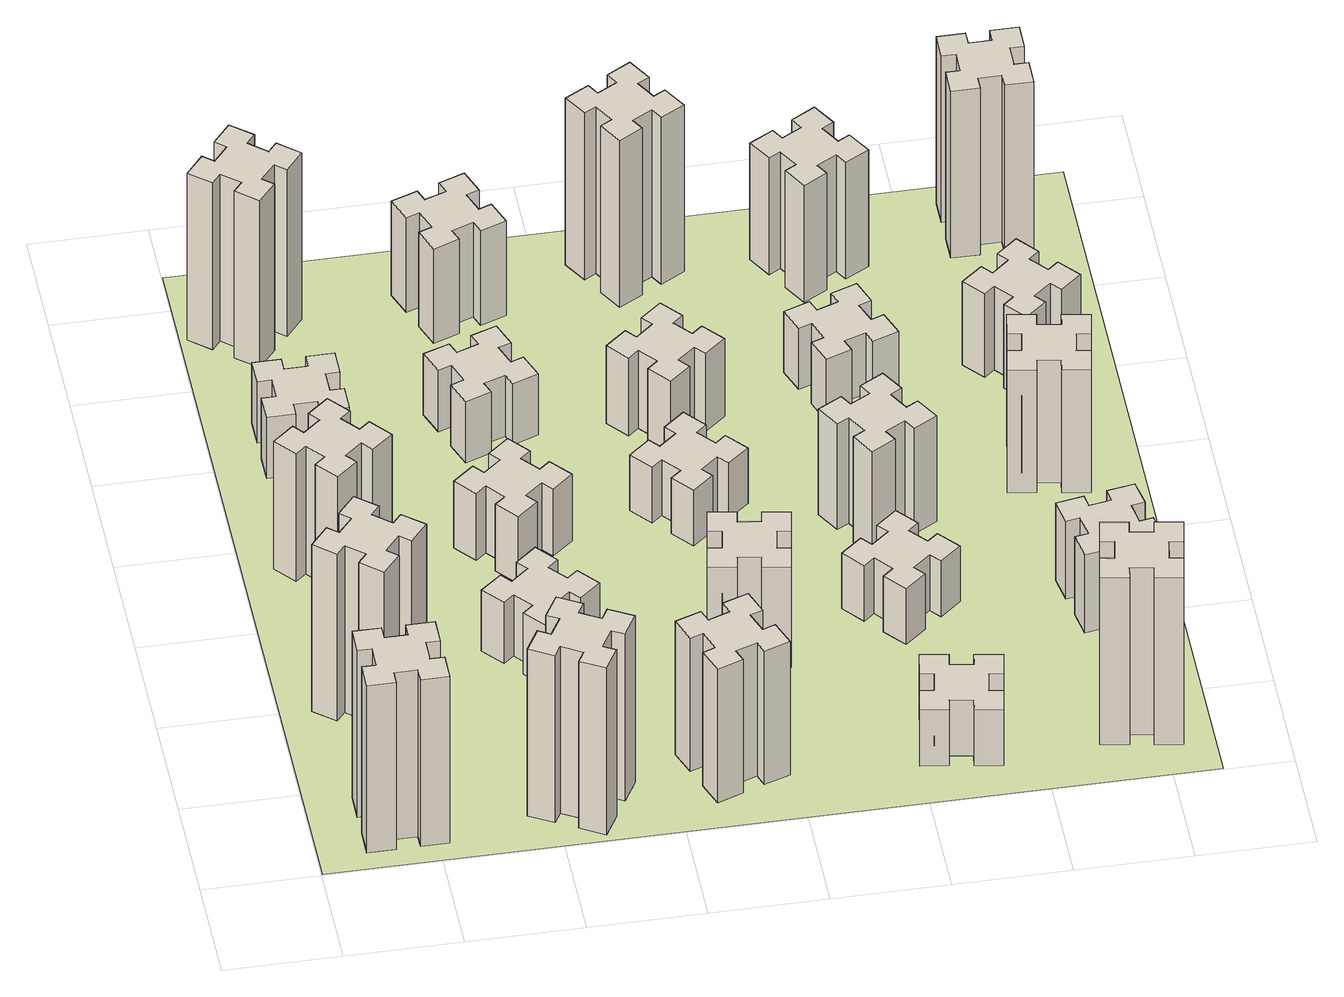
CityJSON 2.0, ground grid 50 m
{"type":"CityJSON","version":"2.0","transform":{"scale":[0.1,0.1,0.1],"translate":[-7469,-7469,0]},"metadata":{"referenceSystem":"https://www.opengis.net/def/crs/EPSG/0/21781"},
"CityObjects":{
"building1":{"type":"Building","attributes":{"class":"1000","function":"1000","usage":"1000","yearOfConstruction":2016,"roofType":"1000","measuredHeight":90,"storeysAboveGround":30,"storeysBelowGround":0},"geometry":[{"type":"Solid","lod":"1","boundaries":[[[[0,1,2,3,4,5,6,7,8,9,10,11,12,13,14,15,16,17,18,19]],[[17,16,20,21]],[[16,15,22,20]],[[15,14,23,22]],[[14,13,24,23]],[[13,12,25,24]],[[12,11,26,25]],[[11,10,27,26]],[[10,9,28,27]],[[9,8,29,28]],[[8,7,30,29]],[[7,6,31,30]],[[6,5,32,31]],[[5,4,33,32]],[[4,3,34,33]],[[3,2,35,34]],[[2,1,36,35]],[[1,0,37,36]],[[0,19,38,37]],[[19,18,39,38]],[[18,17,21,39]],[[24,25,26,27,28,29,30,31,32,33,34,35,36,37,38,39,21,20,22,23]]]]}]},
"building2":{"type":"Building","attributes":{"class":"1000","function":"1000","usage":"1000","yearOfConstruction":2016,"roofType":"1000","measuredHeight":90,"storeysAboveGround":30,"storeysBelowGround":0},"geometry":[{"type":"Solid","lod":"1","boundaries":[[[[40,41,42,43,44,45,46,47,48,49,50,51,52,53,54,55,56,57,58,59]],[[57,56,60,61]],[[56,55,62,60]],[[55,54,63,62]],[[54,53,64,63]],[[53,52,65,64]],[[52,51,66,65]],[[51,50,67,66]],[[50,49,68,67]],[[49,48,69,68]],[[48,47,70,69]],[[47,46,71,70]],[[46,45,72,71]],[[45,44,73,72]],[[44,43,74,73]],[[43,42,75,74]],[[42,41,76,75]],[[41,40,77,76]],[[40,59,78,77]],[[59,58,79,78]],[[58,57,61,79]],[[64,65,66,67,68,69,70,71,72,73,74,75,76,77,78,79,61,60,62,63]]]]}]},
"building3":{"type":"Building","attributes":{"class":"1000","function":"1000","usage":"1000","yearOfConstruction":2016,"roofType":"1000","measuredHeight":69,"storeysAboveGround":30,"storeysBelowGround":0},"geometry":[{"type":"Solid","lod":"1","boundaries":[[[[80,81,82,83,84,85,86,87,88,89,90,91,92,93,94,95,96,97,98,99]],[[97,96,100,101]],[[96,95,102,100]],[[95,94,103,102]],[[94,93,104,103]],[[93,92,105,104]],[[92,91,106,105]],[[91,90,107,106]],[[90,89,108,107]],[[89,88,109,108]],[[88,87,110,109]],[[87,86,111,110]],[[86,85,112,111]],[[85,84,113,112]],[[84,83,114,113]],[[83,82,115,114]],[[82,81,116,115]],[[81,80,117,116]],[[80,99,118,117]],[[99,98,119,118]],[[98,97,101,119]],[[104,105,106,107,108,109,110,111,112,113,114,115,116,117,118,119,101,100,102,103]]]]}]},
"building4":{"type":"Building","attributes":{"class":"1000","function":"1000","usage":"1000","yearOfConstruction":2016,"roofType":"1000","measuredHeight":33,"storeysAboveGround":30,"storeysBelowGround":0},"geometry":[{"type":"Solid","lod":"1","boundaries":[[[[120,121,122,123,124,125,126,127,128,129,130,131,132,133,134,135,136,137,138,139]],[[137,136,140,141]],[[136,135,142,140]],[[135,134,143,142]],[[134,133,144,143]],[[133,132,145,144]],[[132,131,146,145]],[[131,130,147,146]],[[130,129,148,147]],[[129,128,149,148]],[[128,127,150,149]],[[127,126,151,150]],[[126,125,152,151]],[[125,124,153,152]],[[124,123,154,153]],[[123,122,155,154]],[[122,121,156,155]],[[121,120,157,156]],[[120,139,158,157]],[[139,138,159,158]],[[138,137,141,159]],[[144,145,146,147,148,149,150,151,152,153,154,155,156,157,158,159,141,140,142,143]]]]}]},
"building5":{"type":"Building","attributes":{"class":"1000","function":"1000","usage":"1000","yearOfConstruction":2016,"roofType":"1000","measuredHeight":90,"storeysAboveGround":30,"storeysBelowGround":0},"geometry":[{"type":"Solid","lod":"1","boundaries":[[[[160,161,162,163,164,165,166,167,168,169,170,171,172,173,174,175,176,177,178,179]],[[177,176,180,181]],[[176,175,182,180]],[[175,174,183,182]],[[174,173,184,183]],[[173,172,185,184]],[[172,171,186,185]],[[171,170,187,186]],[[170,169,188,187]],[[169,168,189,188]],[[168,167,190,189]],[[167,166,191,190]],[[166,165,192,191]],[[165,164,193,192]],[[164,163,194,193]],[[163,162,195,194]],[[162,161,196,195]],[[161,160,197,196]],[[160,179,198,197]],[[179,178,199,198]],[[178,177,181,199]],[[184,185,186,187,188,189,190,191,192,193,194,195,196,197,198,199,181,180,182,183]]]]}]},
"building6":{"type":"Building","attributes":{"class":"1000","function":"1000","usage":"1000","yearOfConstruction":2016,"roofType":"1000","measuredHeight":90,"storeysAboveGround":30,"storeysBelowGround":0},"geometry":[{"type":"Solid","lod":"1","boundaries":[[[[200,201,202,203,204,205,206,207,208,209,210,211,212,213,214,215,216,217,218,219]],[[217,216,220,221]],[[216,215,222,220]],[[215,214,223,222]],[[214,213,224,223]],[[213,212,225,224]],[[212,211,226,225]],[[211,210,227,226]],[[210,209,228,227]],[[209,208,229,228]],[[208,207,230,229]],[[207,206,231,230]],[[206,205,232,231]],[[205,204,233,232]],[[204,203,234,233]],[[203,202,235,234]],[[202,201,236,235]],[[201,200,237,236]],[[200,219,238,237]],[[219,218,239,238]],[[218,217,221,239]],[[224,225,226,227,228,229,230,231,232,233,234,235,236,237,238,239,221,220,222,223]]]]}]},
"building7":{"type":"Building","attributes":{"class":"1000","function":"1000","usage":"1000","yearOfConstruction":2016,"roofType":"1000","measuredHeight":33,"storeysAboveGround":30,"storeysBelowGround":0},"geometry":[{"type":"Solid","lod":"1","boundaries":[[[[240,241,242,243,244,245,246,247,248,249,250,251,252,253,254,255,256,257,258,259]],[[257,256,260,261]],[[256,255,262,260]],[[255,254,263,262]],[[254,253,264,263]],[[253,252,265,264]],[[252,251,266,265]],[[251,250,267,266]],[[250,249,268,267]],[[249,248,269,268]],[[248,247,270,269]],[[247,246,271,270]],[[246,245,272,271]],[[245,244,273,272]],[[244,243,274,273]],[[243,242,275,274]],[[242,241,276,275]],[[241,240,277,276]],[[240,259,278,277]],[[259,258,279,278]],[[258,257,261,279]],[[264,265,266,267,268,269,270,271,272,273,274,275,276,277,278,279,261,260,262,263]]]]}]},
"building8":{"type":"Building","attributes":{"class":"1000","function":"1000","usage":"1000","yearOfConstruction":2016,"roofType":"1000","measuredHeight":36,"storeysAboveGround":30,"storeysBelowGround":0},"geometry":[{"type":"Solid","lod":"1","boundaries":[[[[280,281,282,283,284,285,286,287,288,289,290,291,292,293,294,295,296,297,298,299]],[[297,296,300,301]],[[296,295,302,300]],[[295,294,303,302]],[[294,293,304,303]],[[293,292,305,304]],[[292,291,306,305]],[[291,290,307,306]],[[290,289,308,307]],[[289,288,309,308]],[[288,287,310,309]],[[287,286,311,310]],[[286,285,312,311]],[[285,284,313,312]],[[284,283,314,313]],[[283,282,315,314]],[[282,281,316,315]],[[281,280,317,316]],[[280,299,318,317]],[[299,298,319,318]],[[298,297,301,319]],[[304,305,306,307,308,309,310,311,312,313,314,315,316,317,318,319,301,300,302,303]]]]}]},
"building9":{"type":"Building","attributes":{"class":"1000","function":"1000","usage":"1000","yearOfConstruction":2016,"roofType":"1000","measuredHeight":72,"storeysAboveGround":30,"storeysBelowGround":0},"geometry":[{"type":"Solid","lod":"1","boundaries":[[[[320,321,322,323,324,325,326,327,328,329,330,331,332,333,334,335,336,337,338,339]],[[337,336,340,341]],[[336,335,342,340]],[[335,334,343,342]],[[334,333,344,343]],[[333,332,345,344]],[[332,331,346,345]],[[331,330,347,346]],[[330,329,348,347]],[[329,328,349,348]],[[328,327,350,349]],[[327,326,351,350]],[[326,325,352,351]],[[325,324,353,352]],[[324,323,354,353]],[[323,322,355,354]],[[322,321,356,355]],[[321,320,357,356]],[[320,339,358,357]],[[339,338,359,358]],[[338,337,341,359]],[[344,345,346,347,348,349,350,351,352,353,354,355,356,357,358,359,341,340,342,343]]]]}]},
"building10":{"type":"Building","attributes":{"class":"1000","function":"1000","usage":"1000","yearOfConstruction":2016,"roofType":"1000","measuredHeight":33,"storeysAboveGround":30,"storeysBelowGround":0},"geometry":[{"type":"Solid","lod":"1","boundaries":[[[[360,361,362,363,364,365,366,367,368,369,370,371,372,373,374,375,376,377,378,379]],[[377,376,380,381]],[[376,375,382,380]],[[375,374,383,382]],[[374,373,384,383]],[[373,372,385,384]],[[372,371,386,385]],[[371,370,387,386]],[[370,369,388,387]],[[369,368,389,388]],[[368,367,390,389]],[[367,366,391,390]],[[366,365,392,391]],[[365,364,393,392]],[[364,363,394,393]],[[363,362,395,394]],[[362,361,396,395]],[[361,360,397,396]],[[360,379,398,397]],[[379,378,399,398]],[[378,377,381,399]],[[384,385,386,387,388,389,390,391,392,393,394,395,396,397,398,399,381,380,382,383]]]]}]},
"building11":{"type":"Building","attributes":{"class":"1000","function":"1000","usage":"1000","yearOfConstruction":2016,"roofType":"1000","measuredHeight":51,"storeysAboveGround":30,"storeysBelowGround":0},"geometry":[{"type":"Solid","lod":"1","boundaries":[[[[400,401,402,403,404,405,406,407,408,409,410,411,412,413,414,415,416,417,418,419]],[[417,416,420,421]],[[416,415,422,420]],[[415,414,423,422]],[[414,413,424,423]],[[413,412,425,424]],[[412,411,426,425]],[[411,410,427,426]],[[410,409,428,427]],[[409,408,429,428]],[[408,407,430,429]],[[407,406,431,430]],[[406,405,432,431]],[[405,404,433,432]],[[404,403,434,433]],[[403,402,435,434]],[[402,401,436,435]],[[401,400,437,436]],[[400,419,438,437]],[[419,418,439,438]],[[418,417,421,439]],[[424,425,426,427,428,429,430,431,432,433,434,435,436,437,438,439,421,420,422,423]]]]}]},
"building12":{"type":"Building","attributes":{"class":"1000","function":"1000","usage":"1000","yearOfConstruction":2016,"roofType":"1000","measuredHeight":54,"storeysAboveGround":30,"storeysBelowGround":0},"geometry":[{"type":"Solid","lod":"1","boundaries":[[[[440,441,442,443,444,445,446,447,448,449,450,451,452,453,454,455,456,457,458,459]],[[457,456,460,461]],[[456,455,462,460]],[[455,454,463,462]],[[454,453,464,463]],[[453,452,465,464]],[[452,451,466,465]],[[451,450,467,466]],[[450,449,468,467]],[[449,448,469,468]],[[448,447,470,469]],[[447,446,471,470]],[[446,445,472,471]],[[445,444,473,472]],[[444,443,474,473]],[[443,442,475,474]],[[442,441,476,475]],[[441,440,477,476]],[[440,459,478,477]],[[459,458,479,478]],[[458,457,461,479]],[[464,465,466,467,468,469,470,471,472,473,474,475,476,477,478,479,461,460,462,463]]]]}]},
"building13":{"type":"Building","attributes":{"class":"1000","function":"1000","usage":"1000","yearOfConstruction":2016,"roofType":"1000","measuredHeight":30,"storeysAboveGround":30,"storeysBelowGround":0},"geometry":[{"type":"Solid","lod":"1","boundaries":[[[[480,481,482,483,484,485,486,487,488,489,490,491,492,493,494,495,496,497,498,499]],[[497,496,500,501]],[[496,495,502,500]],[[495,494,503,502]],[[494,493,504,503]],[[493,492,505,504]],[[492,491,506,505]],[[491,490,507,506]],[[490,489,508,507]],[[489,488,509,508]],[[488,487,510,509]],[[487,486,511,510]],[[486,485,512,511]],[[485,484,513,512]],[[484,483,514,513]],[[483,482,515,514]],[[482,481,516,515]],[[481,480,517,516]],[[480,499,518,517]],[[499,498,519,518]],[[498,497,501,519]],[[504,505,506,507,508,509,510,511,512,513,514,515,516,517,518,519,501,500,502,503]]]]}]},
"building14":{"type":"Building","attributes":{"class":"1000","function":"1000","usage":"1000","yearOfConstruction":2016,"roofType":"1000","measuredHeight":42,"storeysAboveGround":30,"storeysBelowGround":0},"geometry":[{"type":"Solid","lod":"1","boundaries":[[[[520,521,522,523,524,525,526,527,528,529,530,531,532,533,534,535,536,537,538,539]],[[537,536,540,541]],[[536,535,542,540]],[[535,534,543,542]],[[534,533,544,543]],[[533,532,545,544]],[[532,531,546,545]],[[531,530,547,546]],[[530,529,548,547]],[[529,528,549,548]],[[528,527,550,549]],[[527,526,551,550]],[[526,525,552,551]],[[525,524,553,552]],[[524,523,554,553]],[[523,522,555,554]],[[522,521,556,555]],[[521,520,557,556]],[[520,539,558,557]],[[539,538,559,558]],[[538,537,541,559]],[[544,545,546,547,548,549,550,551,552,553,554,555,556,557,558,559,541,540,542,543]]]]}]},
"building15":{"type":"Building","attributes":{"class":"1000","function":"1000","usage":"1000","yearOfConstruction":2016,"roofType":"1000","measuredHeight":30,"storeysAboveGround":30,"storeysBelowGround":0},"geometry":[{"type":"Solid","lod":"1","boundaries":[[[[560,561,562,563,564,565,566,567,568,569,570,571,572,573,574,575,576,577,578,579]],[[577,576,580,581]],[[576,575,582,580]],[[575,574,583,582]],[[574,573,584,583]],[[573,572,585,584]],[[572,571,586,585]],[[571,570,587,586]],[[570,569,588,587]],[[569,568,589,588]],[[568,567,590,589]],[[567,566,591,590]],[[566,565,592,591]],[[565,564,593,592]],[[564,563,594,593]],[[563,562,595,594]],[[562,561,596,595]],[[561,560,597,596]],[[560,579,598,597]],[[579,578,599,598]],[[578,577,581,599]],[[584,585,586,587,588,589,590,591,592,593,594,595,596,597,598,599,581,580,582,583]]]]}]},
"building16":{"type":"Building","attributes":{"class":"1000","function":"1000","usage":"1000","yearOfConstruction":2016,"roofType":"1000","measuredHeight":90,"storeysAboveGround":30,"storeysBelowGround":0},"geometry":[{"type":"Solid","lod":"1","boundaries":[[[[600,601,602,603,604,605,606,607,608,609,610,611,612,613,614,615,616,617,618,619]],[[617,616,620,621]],[[616,615,622,620]],[[615,614,623,622]],[[614,613,624,623]],[[613,612,625,624]],[[612,611,626,625]],[[611,610,627,626]],[[610,609,628,627]],[[609,608,629,628]],[[608,607,630,629]],[[607,606,631,630]],[[606,605,632,631]],[[605,604,633,632]],[[604,603,634,633]],[[603,602,635,634]],[[602,601,636,635]],[[601,600,637,636]],[[600,619,638,637]],[[619,618,639,638]],[[618,617,621,639]],[[624,625,626,627,628,629,630,631,632,633,634,635,636,637,638,639,621,620,622,623]]]]}]},
"building17":{"type":"Building","attributes":{"class":"1000","function":"1000","usage":"1000","yearOfConstruction":2016,"roofType":"1000","measuredHeight":30,"storeysAboveGround":30,"storeysBelowGround":0},"geometry":[{"type":"Solid","lod":"1","boundaries":[[[[640,641,642,643,644,645,646,647,648,649,650,651,652,653,654,655,656,657,658,659]],[[657,656,660,661]],[[656,655,662,660]],[[655,654,663,662]],[[654,653,664,663]],[[653,652,665,664]],[[652,651,666,665]],[[651,650,667,666]],[[650,649,668,667]],[[649,648,669,668]],[[648,647,670,669]],[[647,646,671,670]],[[646,645,672,671]],[[645,644,673,672]],[[644,643,674,673]],[[643,642,675,674]],[[642,641,676,675]],[[641,640,677,676]],[[640,659,678,677]],[[659,658,679,678]],[[658,657,661,679]],[[664,665,666,667,668,669,670,671,672,673,674,675,676,677,678,679,661,660,662,663]]]]}]},
"building18":{"type":"Building","attributes":{"class":"1000","function":"1000","usage":"1000","yearOfConstruction":2016,"roofType":"1000","measuredHeight":57,"storeysAboveGround":30,"storeysBelowGround":0},"geometry":[{"type":"Solid","lod":"1","boundaries":[[[[680,681,682,683,684,685,686,687,688,689,690,691,692,693,694,695,696,697,698,699]],[[697,696,700,701]],[[696,695,702,700]],[[695,694,703,702]],[[694,693,704,703]],[[693,692,705,704]],[[692,691,706,705]],[[691,690,707,706]],[[690,689,708,707]],[[689,688,709,708]],[[688,687,710,709]],[[687,686,711,710]],[[686,685,712,711]],[[685,684,713,712]],[[684,683,714,713]],[[683,682,715,714]],[[682,681,716,715]],[[681,680,717,716]],[[680,699,718,717]],[[699,698,719,718]],[[698,697,701,719]],[[704,705,706,707,708,709,710,711,712,713,714,715,716,717,718,719,701,700,702,703]]]]}]},
"building19":{"type":"Building","attributes":{"class":"1000","function":"1000","usage":"1000","yearOfConstruction":2016,"roofType":"1000","measuredHeight":33,"storeysAboveGround":30,"storeysBelowGround":0},"geometry":[{"type":"Solid","lod":"1","boundaries":[[[[720,721,722,723,724,725,726,727,728,729,730,731,732,733,734,735,736,737,738,739]],[[737,736,740,741]],[[736,735,742,740]],[[735,734,743,742]],[[734,733,744,743]],[[733,732,745,744]],[[732,731,746,745]],[[731,730,747,746]],[[730,729,748,747]],[[729,728,749,748]],[[728,727,750,749]],[[727,726,751,750]],[[726,725,752,751]],[[725,724,753,752]],[[724,723,754,753]],[[723,722,755,754]],[[722,721,756,755]],[[721,720,757,756]],[[720,739,758,757]],[[739,738,759,758]],[[738,737,741,759]],[[744,745,746,747,748,749,750,751,752,753,754,755,756,757,758,759,741,740,742,743]]]]}]},
"building20":{"type":"Building","attributes":{"class":"1000","function":"1000","usage":"1000","yearOfConstruction":2016,"roofType":"1000","measuredHeight":90,"storeysAboveGround":30,"storeysBelowGround":0},"geometry":[{"type":"Solid","lod":"1","boundaries":[[[[760,761,762,763,764,765,766,767,768,769,770,771,772,773,774,775,776,777,778,779]],[[777,776,780,781]],[[776,775,782,780]],[[775,774,783,782]],[[774,773,784,783]],[[773,772,785,784]],[[772,771,786,785]],[[771,770,787,786]],[[770,769,788,787]],[[769,768,789,788]],[[768,767,790,789]],[[767,766,791,790]],[[766,765,792,791]],[[765,764,793,792]],[[764,763,794,793]],[[763,762,795,794]],[[762,761,796,795]],[[761,760,797,796]],[[760,779,798,797]],[[779,778,799,798]],[[778,777,781,799]],[[784,785,786,787,788,789,790,791,792,793,794,795,796,797,798,799,781,780,782,783]]]]}]},
"building21":{"type":"Building","attributes":{"class":"1000","function":"1000","usage":"1000","yearOfConstruction":2016,"roofType":"1000","measuredHeight":63,"storeysAboveGround":30,"storeysBelowGround":0},"geometry":[{"type":"Solid","lod":"1","boundaries":[[[[800,801,802,803,804,805,806,807,808,809,810,811,812,813,814,815,816,817,818,819]],[[817,816,820,821]],[[816,815,822,820]],[[815,814,823,822]],[[814,813,824,823]],[[813,812,825,824]],[[812,811,826,825]],[[811,810,827,826]],[[810,809,828,827]],[[809,808,829,828]],[[808,807,830,829]],[[807,806,831,830]],[[806,805,832,831]],[[805,804,833,832]],[[804,803,834,833]],[[803,802,835,834]],[[802,801,836,835]],[[801,800,837,836]],[[800,819,838,837]],[[819,818,839,838]],[[818,817,821,839]],[[824,825,826,827,828,829,830,831,832,833,834,835,836,837,838,839,821,820,822,823]]]]}]},
"building22":{"type":"Building","attributes":{"class":"1000","function":"1000","usage":"1000","yearOfConstruction":2016,"roofType":"1000","measuredHeight":42,"storeysAboveGround":30,"storeysBelowGround":0},"geometry":[{"type":"Solid","lod":"1","boundaries":[[[[840,841,842,843,844,845,846,847,848,849,850,851,852,853,854,855,856,857,858,859]],[[857,856,860,861]],[[856,855,862,860]],[[855,854,863,862]],[[854,853,864,863]],[[853,852,865,864]],[[852,851,866,865]],[[851,850,867,866]],[[850,849,868,867]],[[849,848,869,868]],[[848,847,870,869]],[[847,846,871,870]],[[846,845,872,871]],[[845,844,873,872]],[[844,843,874,873]],[[843,842,875,874]],[[842,841,876,875]],[[841,840,877,876]],[[840,859,878,877]],[[859,858,879,878]],[[858,857,861,879]],[[864,865,866,867,868,869,870,871,872,873,874,875,876,877,878,879,861,860,862,863]]]]}]},
"building23":{"type":"Building","attributes":{"class":"1000","function":"1000","usage":"1000","yearOfConstruction":2016,"roofType":"1000","measuredHeight":66,"storeysAboveGround":30,"storeysBelowGround":0},"geometry":[{"type":"Solid","lod":"1","boundaries":[[[[880,881,882,883,884,885,886,887,888,889,890,891,892,893,894,895,896,897,898,899]],[[897,896,900,901]],[[896,895,902,900]],[[895,894,903,902]],[[894,893,904,903]],[[893,892,905,904]],[[892,891,906,905]],[[891,890,907,906]],[[890,889,908,907]],[[889,888,909,908]],[[888,887,910,909]],[[887,886,911,910]],[[886,885,912,911]],[[885,884,913,912]],[[884,883,914,913]],[[883,882,915,914]],[[882,881,916,915]],[[881,880,917,916]],[[880,899,918,917]],[[899,898,919,918]],[[898,897,901,919]],[[904,905,906,907,908,909,910,911,912,913,914,915,916,917,918,919,901,900,902,903]]]]}]},
"building24":{"type":"Building","attributes":{"class":"1000","function":"1000","usage":"1000","yearOfConstruction":2016,"roofType":"1000","measuredHeight":45,"storeysAboveGround":30,"storeysBelowGround":0},"geometry":[{"type":"Solid","lod":"1","boundaries":[[[[920,921,922,923,924,925,926,927,928,929,930,931,932,933,934,935,936,937,938,939]],[[937,936,940,941]],[[936,935,942,940]],[[935,934,943,942]],[[934,933,944,943]],[[933,932,945,944]],[[932,931,946,945]],[[931,930,947,946]],[[930,929,948,947]],[[929,928,949,948]],[[928,927,950,949]],[[927,926,951,950]],[[926,925,952,951]],[[925,924,953,952]],[[924,923,954,953]],[[923,922,955,954]],[[922,921,956,955]],[[921,920,957,956]],[[920,939,958,957]],[[939,938,959,958]],[[938,937,941,959]],[[944,945,946,947,948,949,950,951,952,953,954,955,956,957,958,959,941,940,942,943]]]]}]},
"building25":{"type":"Building","attributes":{"class":"1000","function":"1000","usage":"1000","yearOfConstruction":2016,"roofType":"1000","measuredHeight":90,"storeysAboveGround":30,"storeysBelowGround":0},"geometry":[{"type":"Solid","lod":"1","boundaries":[[[[960,961,962,963,964,965,966,967,968,969,970,971,972,973,974,975,976,977,978,979]],[[977,976,980,981]],[[976,975,982,980]],[[975,974,983,982]],[[974,973,984,983]],[[973,972,985,984]],[[972,971,986,985]],[[971,970,987,986]],[[970,969,988,987]],[[969,968,989,988]],[[968,967,990,989]],[[967,966,991,990]],[[966,965,992,991]],[[965,964,993,992]],[[964,963,994,993]],[[963,962,995,994]],[[962,961,996,995]],[[961,960,997,996]],[[960,979,998,997]],[[979,978,999,998]],[[978,977,981,999]],[[984,985,986,987,988,989,990,991,992,993,994,995,996,997,998,999,981,980,982,983]]]]}]},
"landuse1":{"type":"LandUse","attributes":{"name":"plot1","function":"1010"},"geometry":[{"type":"MultiSurface","lod":"1","boundaries":[[[1000,1001,1002,1003]]]}]}
},
"vertices":[
[265,325,0],[265,225,0],[205,225,0],[205,105,0],[325,105,0],[325,165,0],[425,165,0],[425,105,0],[545,105,0],[545,225,0],[485,225,0],[485,325,0],[545,325,0],[545,445,0],[425,445,0],[425,385,0],[325,385,0],[325,445,0],[205,445,0],[205,325,0],[325,385,900],[325,445,900],[425,385,900],[425,445,900],[545,445,900],[545,325,900],[485,325,900],[485,225,900],[545,225,900],[545,105,900],[425,105,900],[425,165,900],[325,165,900],[325,105,900],[205,105,900],[205,225,900],[265,225,900],[265,325,900],[205,325,900],[205,445,900],
[484,1067,0],[408,1132,0],[446,1178,0],[354,1255,0],[277,1163,0],[323,1124,0],[259,1048,0],[213,1086,0],[136,994,0],[228,917,0],[266,963,0],[343,899,0],[304,853,0],[396,776,0],[473,868,0],[427,906,0],[492,983,0],[538,944,0],[615,1036,0],[523,1113,0],[492,983,900],[538,944,900],[427,906,900],[473,868,900],[396,776,900],[304,853,900],[343,899,900],[266,963,900],[228,917,900],[136,994,900],[213,1086,900],[259,1048,900],[323,1124,900],[277,1163,900],[354,1255,900],[446,1178,900],[408,1132,900],[484,1067,900],[523,1113,900],[615,1036,900],
[492,1888,0],[427,1964,0],[473,2003,0],[396,2095,0],[304,2018,0],[343,1972,0],[266,1907,0],[228,1953,0],[136,1876,0],[213,1784,0],[259,1823,0],[323,1746,0],[277,1708,0],[354,1616,0],[446,1693,0],[408,1739,0],[484,1803,0],[523,1757,0],[615,1834,0],[538,1926,0],[484,1803,690],[523,1757,690],[408,1739,690],[446,1693,690],[354,1616,690],[277,1708,690],[323,1746,690],[259,1823,690],[213,1784,690],[136,1876,690],[228,1953,690],[266,1907,690],[343,1972,690],[304,2018,690],[396,2095,690],[473,2003,690],[427,1964,690],[492,1888,690],[538,1926,690],[615,1834,690],
[485,2545,0],[485,2645,0],[545,2645,0],[545,2765,0],[425,2765,0],[425,2705,0],[325,2705,0],[325,2765,0],[205,2765,0],[205,2645,0],[265,2645,0],[265,2545,0],[205,2545,0],[205,2425,0],[325,2425,0],[325,2485,0],[425,2485,0],[425,2425,0],[545,2425,0],[545,2545,0],[425,2485,330],[425,2425,330],[325,2485,330],[325,2425,330],[205,2425,330],[205,2545,330],[265,2545,330],[265,2645,330],[205,2645,330],[205,2765,330],[325,2765,330],[325,2705,330],[425,2705,330],[425,2765,330],[545,2765,330],[545,2645,330],[485,2645,330],[485,2545,330],[545,2545,330],[545,2425,330],
[1214,346,0],[1127,396,0],[1157,448,0],[1053,508,0],[993,404,0],[1045,374,0],[995,287,0],[943,317,0],[883,213,0],[987,153,0],[1017,205,0],[1104,155,0],[1074,103,0],[1178,43,0],[1238,147,0],[1186,177,0],[1236,264,0],[1288,234,0],[1348,338,0],[1244,398,0],[1236,264,900],[1288,234,900],[1186,177,900],[1238,147,900],[1178,43,900],[1074,103,900],[1104,155,900],[1017,205,900],[987,153,900],[883,213,900],[943,317,900],[995,287,900],[1045,374,900],[993,404,900],[1053,508,900],[1157,448,900],[1127,396,900],[1214,346,900],[1244,398,900],[1348,338,900],
[384,3387,0],[308,3452,0],[346,3498,0],[254,3575,0],[177,3483,0],[223,3444,0],[159,3368,0],[113,3406,0],[36,3314,0],[128,3237,0],[166,3283,0],[243,3219,0],[204,3173,0],[296,3096,0],[373,3188,0],[327,3226,0],[392,3303,0],[438,3264,0],[515,3356,0],[423,3433,0],[392,3303,900],[438,3264,900],[327,3226,900],[373,3188,900],[296,3096,900],[204,3173,900],[243,3219,900],[166,3283,900],[128,3237,900],[36,3314,900],[113,3406,900],[159,3368,900],[223,3444,900],[177,3483,900],[254,3575,900],[346,3498,900],[308,3452,900],[384,3387,900],[423,3433,900],[515,3356,900],
[1083,1332,0],[1006,1267,0],[968,1313,0],[876,1236,0],[953,1144,0],[999,1183,0],[1063,1106,0],[1017,1068,0],[1094,976,0],[1186,1053,0],[1148,1099,0],[1224,1163,0],[1263,1117,0],[1355,1194,0],[1278,1286,0],[1232,1248,0],[1167,1324,0],[1213,1363,0],[1136,1455,0],[1044,1378,0],[1167,1324,330],[1213,1363,330],[1232,1248,330],[1278,1286,330],[1355,1194,330],[1263,1117,330],[1224,1163,330],[1148,1099,330],[1186,1053,330],[1094,976,330],[1017,1068,330],[1063,1106,330],[999,1183,330],[953,1144,330],[876,1236,330],[968,1313,330],[1006,1267,330],[1083,1332,330],[1044,1378,330],[1136,1455,330],
[1083,1972,0],[1006,1907,0],[968,1953,0],[876,1876,0],[953,1784,0],[999,1823,0],[1063,1746,0],[1017,1708,0],[1094,1616,0],[1186,1693,0],[1148,1739,0],[1224,1803,0],[1263,1757,0],[1355,1834,0],[1278,1926,0],[1232,1888,0],[1167,1964,0],[1213,2003,0],[1136,2095,0],[1044,2018,0],[1167,1964,360],[1213,2003,360],[1232,1888,360],[1278,1926,360],[1355,1834,360],[1263,1757,360],[1224,1803,360],[1148,1739,360],[1186,1693,360],[1094,1616,360],[1017,1708,360],[1063,1746,360],[999,1823,360],[953,1784,360],[876,1876,360],[968,1953,360],[1006,1907,360],[1083,1972,360],[1044,2018,360],[1136,2095,360],
[1765,496,0],[1671,462,0],[1650,518,0],[1537,477,0],[1579,364,0],[1635,385,0],[1669,291,0],[1613,270,0],[1654,157,0],[1767,199,0],[1746,255,0],[1840,289,0],[1860,233,0],[1973,274,0],[1932,387,0],[1876,366,0],[1842,460,0],[1898,480,0],[1857,593,0],[1744,552,0],[1842,460,720],[1898,480,720],[1876,366,720],[1932,387,720],[1973,274,720],[1860,233,720],[1840,289,720],[1746,255,720],[1767,199,720],[1654,157,720],[1613,270,720],[1669,291,720],[1635,385,720],[1579,364,720],[1537,477,720],[1650,518,720],[1671,462,720],[1765,496,720],[1744,552,720],[1857,593,720],
[1106,2475,0],[1200,2509,0],[1220,2453,0],[1333,2494,0],[1292,2607,0],[1236,2586,0],[1202,2680,0],[1258,2700,0],[1217,2813,0],[1104,2772,0],[1125,2716,0],[1031,2682,0],[1010,2738,0],[897,2697,0],[939,2584,0],[995,2605,0],[1029,2511,0],[973,2490,0],[1014,2377,0],[1127,2419,0],[1029,2511,330],[973,2490,330],[995,2605,330],[939,2584,330],[897,2697,330],[1010,2738,330],[1031,2682,330],[1125,2716,330],[1104,2772,330],[1217,2813,330],[1258,2700,330],[1202,2680,330],[1236,2586,330],[1292,2607,330],[1333,2494,330],[1220,2453,330],[1200,2509,330],[1106,2475,330],[1127,2419,330],[1014,2377,330],
[1125,3456,0],[1031,3422,0],[1010,3478,0],[897,3437,0],[939,3324,0],[995,3345,0],[1029,3251,0],[973,3230,0],[1014,3117,0],[1127,3159,0],[1106,3215,0],[1200,3249,0],[1220,3193,0],[1333,3234,0],[1292,3347,0],[1236,3326,0],[1202,3420,0],[1258,3440,0],[1217,3553,0],[1104,3512,0],[1202,3420,510],[1258,3440,510],[1236,3326,510],[1292,3347,510],[1333,3234,510],[1220,3193,510],[1200,3249,510],[1106,3215,510],[1127,3159,510],[1014,3117,510],[973,3230,510],[1029,3251,510],[995,3345,510],[939,3324,510],[897,3437,510],[1010,3478,510],[1031,3422,510],[1125,3456,510],[1104,3512,510],[1217,3553,510],
[2055,1047,0],[2072,1145,0],[2131,1135,0],[2152,1253,0],[2034,1274,0],[2024,1215,0],[1925,1232,0],[1936,1291,0],[1817,1312,0],[1797,1194,0],[1856,1184,0],[1838,1085,0],[1779,1096,0],[1758,977,0],[1877,957,0],[1887,1016,0],[1985,998,0],[1975,939,0],[2093,918,0],[2114,1037,0],[1985,998,540],[1975,939,540],[1887,1016,540],[1877,957,540],[1758,977,540],[1779,1096,540],[1838,1085,540],[1856,1184,540],[1797,1194,540],[1817,1312,540],[1936,1291,540],[1925,1232,540],[2024,1215,540],[2034,1274,540],[2152,1253,540],[2131,1135,540],[2072,1145,540],[2055,1047,540],[2114,1037,540],[2093,918,540],
[1972,1988,0],[1907,2064,0],[1953,2103,0],[1876,2195,0],[1784,2118,0],[1823,2072,0],[1746,2007,0],[1708,2053,0],[1616,1976,0],[1693,1884,0],[1739,1923,0],[1803,1846,0],[1757,1808,0],[1834,1716,0],[1926,1793,0],[1888,1839,0],[1964,1903,0],[2003,1857,0],[2095,1934,0],[2018,2026,0],[1964,1903,300],[2003,1857,300],[1888,1839,300],[1926,1793,300],[1834,1716,300],[1757,1808,300],[1803,1846,300],[1739,1923,300],[1693,1884,300],[1616,1976,300],[1708,2053,300],[1746,2007,300],[1823,2072,300],[1784,2118,300],[1876,2195,300],[1953,2103,300],[1907,2064,300],[1972,1988,300],[2018,2026,300],[2095,1934,300],
[1739,2463,0],[1803,2386,0],[1757,2348,0],[1834,2256,0],[1926,2333,0],[1888,2379,0],[1964,2443,0],[2003,2397,0],[2095,2474,0],[2018,2566,0],[1972,2528,0],[1907,2604,0],[1953,2643,0],[1876,2735,0],[1784,2658,0],[1823,2612,0],[1746,2547,0],[1708,2593,0],[1616,2516,0],[1693,2424,0],[1746,2547,420],[1708,2593,420],[1823,2612,420],[1784,2658,420],[1876,2735,420],[1953,2643,420],[1907,2604,420],[1972,2528,420],[2018,2566,420],[2095,2474,420],[2003,2397,420],[1964,2443,420],[1888,2379,420],[1926,2333,420],[1834,2256,420],[1757,2348,420],[1803,2386,420],[1739,2463,420],[1693,2424,420],[1616,2516,420],
[2596,444,0],[2578,345,0],[2519,356,0],[2498,237,0],[2617,217,0],[2627,276,0],[2725,258,0],[2715,199,0],[2833,178,0],[2854,297,0],[2795,307,0],[2812,405,0],[2871,395,0],[2892,513,0],[2774,534,0],[2764,475,0],[2665,492,0],[2676,551,0],[2557,572,0],[2537,454,0],[2665,492,300],[2676,551,300],[2764,475,300],[2774,534,300],[2892,513,300],[2871,395,300],[2812,405,300],[2795,307,300],[2854,297,300],[2833,178,300],[2715,199,300],[2725,258,300],[2627,276,300],[2617,217,300],[2498,237,300],[2519,356,300],[2578,345,300],[2596,444,300],[2537,454,300],[2557,572,300],
[1844,3556,0],[1757,3506,0],[1727,3558,0],[1623,3498,0],[1683,3394,0],[1735,3424,0],[1785,3337,0],[1733,3307,0],[1793,3203,0],[1897,3263,0],[1867,3315,0],[1954,3365,0],[1984,3313,0],[2088,3373,0],[2028,3477,0],[1976,3447,0],[1926,3534,0],[1978,3564,0],[1918,3668,0],[1814,3608,0],[1926,3534,900],[1978,3564,900],[1976,3447,900],[2028,3477,900],[2088,3373,900],[1984,3313,900],[1954,3365,900],[1867,3315,900],[1897,3263,900],[1793,3203,900],[1733,3307,900],[1785,3337,900],[1735,3424,900],[1683,3394,900],[1623,3498,900],[1727,3558,900],[1757,3506,900],[1844,3556,900],[1814,3608,900],[1918,3668,900],
[2628,1099,0],[2704,1163,0],[2743,1117,0],[2835,1194,0],[2758,1286,0],[2712,1248,0],[2647,1324,0],[2693,1363,0],[2616,1455,0],[2524,1378,0],[2563,1332,0],[2486,1267,0],[2448,1313,0],[2356,1236,0],[2433,1144,0],[2479,1183,0],[2543,1106,0],[2497,1068,0],[2574,976,0],[2666,1053,0],[2543,1106,300],[2497,1068,300],[2479,1183,300],[2433,1144,300],[2356,1236,300],[2448,1313,300],[2486,1267,300],[2563,1332,300],[2524,1378,300],[2616,1455,300],[2693,1363,300],[2647,1324,300],[2712,1248,300],[2758,1286,300],[2835,1194,300],[2743,1117,300],[2704,1163,300],[2628,1099,300],[2666,1053,300],[2574,976,300],
[2584,1876,0],[2497,1826,0],[2467,1878,0],[2363,1818,0],[2423,1714,0],[2475,1744,0],[2525,1657,0],[2473,1627,0],[2533,1523,0],[2637,1583,0],[2607,1635,0],[2694,1685,0],[2724,1633,0],[2828,1693,0],[2768,1797,0],[2716,1767,0],[2666,1854,0],[2718,1884,0],[2658,1988,0],[2554,1928,0],[2666,1854,570],[2718,1884,570],[2716,1767,570],[2768,1797,570],[2828,1693,570],[2724,1633,570],[2694,1685,570],[2607,1635,570],[2637,1583,570],[2533,1523,570],[2473,1627,570],[2525,1657,570],[2475,1744,570],[2423,1714,570],[2363,1818,570],[2467,1878,570],[2497,1826,570],[2584,1876,570],[2554,1928,570],[2658,1988,570],
[2586,2475,0],[2680,2509,0],[2700,2453,0],[2813,2494,0],[2772,2607,0],[2716,2586,0],[2682,2680,0],[2738,2700,0],[2697,2813,0],[2584,2772,0],[2605,2716,0],[2511,2682,0],[2490,2738,0],[2377,2697,0],[2419,2584,0],[2475,2605,0],[2509,2511,0],[2453,2490,0],[2494,2377,0],[2607,2419,0],[2509,2511,330],[2453,2490,330],[2475,2605,330],[2419,2584,330],[2377,2697,330],[2490,2738,330],[2511,2682,330],[2605,2716,330],[2584,2772,330],[2697,2813,330],[2738,2700,330],[2682,2680,330],[2716,2586,330],[2772,2607,330],[2813,2494,330],[2700,2453,330],[2680,2509,330],[2586,2475,330],[2607,2419,330],[2494,2377,330],
[3504,475,0],[3405,492,0],[3416,551,0],[3297,572,0],[3277,454,0],[3336,444,0],[3318,345,0],[3259,356,0],[3238,237,0],[3357,217,0],[3367,276,0],[3465,258,0],[3455,199,0],[3573,178,0],[3594,297,0],[3535,307,0],[3552,405,0],[3611,395,0],[3632,513,0],[3514,534,0],[3552,405,900],[3611,395,900],[3535,307,900],[3594,297,900],[3573,178,900],[3455,199,900],[3465,258,900],[3367,276,900],[3357,217,900],[3238,237,900],[3259,356,900],[3318,345,900],[3336,444,900],[3277,454,900],[3297,572,900],[3416,551,900],[3405,492,900],[3504,475,900],[3514,534,900],[3632,513,900],
[2716,3347,0],[2666,3434,0],[2718,3464,0],[2658,3568,0],[2554,3508,0],[2584,3456,0],[2497,3406,0],[2467,3458,0],[2363,3398,0],[2423,3294,0],[2475,3324,0],[2525,3237,0],[2473,3207,0],[2533,3103,0],[2637,3163,0],[2607,3215,0],[2694,3265,0],[2724,3213,0],[2828,3273,0],[2768,3377,0],[2694,3265,630],[2724,3213,630],[2607,3215,630],[2637,3163,630],[2533,3103,630],[2473,3207,630],[2525,3237,630],[2475,3324,630],[2423,3294,630],[2363,3398,630],[2467,3458,630],[2497,3406,630],[2584,3456,630],[2554,3508,630],[2658,3568,630],[2718,3464,630],[2666,3434,630],[2716,3347,630],[2768,3377,630],[2828,3273,630],
[3405,998,0],[3504,1016,0],[3514,957,0],[3632,977,0],[3611,1096,0],[3552,1085,0],[3535,1184,0],[3594,1194,0],[3573,1312,0],[3455,1291,0],[3465,1232,0],[3367,1215,0],[3357,1274,0],[3238,1253,0],[3259,1135,0],[3318,1145,0],[3336,1047,0],[3277,1037,0],[3297,918,0],[3416,939,0],[3336,1047,420],[3277,1037,420],[3318,1145,420],[3259,1135,420],[3238,1253,420],[3357,1274,420],[3367,1215,420],[3465,1232,420],[3455,1291,420],[3573,1312,420],[3594,1194,420],[3535,1184,420],[3552,1085,420],[3611,1096,420],[3632,977,420],[3514,957,420],[3504,1016,420],[3405,998,420],[3416,939,420],[3297,918,420],
[3267,1856,0],[3365,1838,0],[3355,1779,0],[3473,1758,0],[3494,1877,0],[3435,1887,0],[3452,1985,0],[3511,1975,0],[3532,2093,0],[3414,2114,0],[3404,2055,0],[3305,2072,0],[3316,2131,0],[3197,2152,0],[3177,2034,0],[3236,2024,0],[3218,1925,0],[3159,1936,0],[3138,1817,0],[3257,1797,0],[3218,1925,660],[3159,1936,660],[3236,2024,660],[3177,2034,660],[3197,2152,660],[3316,2131,660],[3305,2072,660],[3404,2055,660],[3414,2114,660],[3532,2093,660],[3511,1975,660],[3452,1985,660],[3435,1887,660],[3494,1877,660],[3473,1758,660],[3355,1779,660],[3365,1838,660],[3267,1856,660],[3257,1797,660],[3138,1817,660],
[3219,2563,0],[3283,2486,0],[3237,2448,0],[3314,2356,0],[3406,2433,0],[3368,2479,0],[3444,2543,0],[3483,2497,0],[3575,2574,0],[3498,2666,0],[3452,2628,0],[3387,2704,0],[3433,2743,0],[3356,2835,0],[3264,2758,0],[3303,2712,0],[3226,2647,0],[3188,2693,0],[3096,2616,0],[3173,2524,0],[3226,2647,450],[3188,2693,450],[3303,2712,450],[3264,2758,450],[3356,2835,450],[3433,2743,450],[3387,2704,450],[3452,2628,450],[3498,2666,450],[3575,2574,450],[3483,2497,450],[3444,2543,450],[3368,2479,450],[3406,2433,450],[3314,2356,450],[3237,2448,450],[3283,2486,450],[3219,2563,450],[3173,2524,450],[3096,2616,450],
[3285,3325,0],[3385,3325,0],[3385,3265,0],[3505,3265,0],[3505,3385,0],[3445,3385,0],[3445,3485,0],[3505,3485,0],[3505,3605,0],[3385,3605,0],[3385,3545,0],[3285,3545,0],[3285,3605,0],[3165,3605,0],[3165,3485,0],[3225,3485,0],[3225,3385,0],[3165,3385,0],[3165,3265,0],[3285,3265,0],[3225,3385,900],[3165,3385,900],[3225,3485,900],[3165,3485,900],[3165,3605,900],[3285,3605,900],[3285,3545,900],[3385,3545,900],[3385,3605,900],[3505,3605,900],[3505,3485,900],[3445,3485,900],[3445,3385,900],[3505,3385,900],[3505,3265,900],[3385,3265,900],[3385,3325,900],[3285,3325,900],[3285,3265,900],[3165,3265,900],
[5,3705,0],[3705,3705,0],[3705,5,0],[5,5,0]
]}
